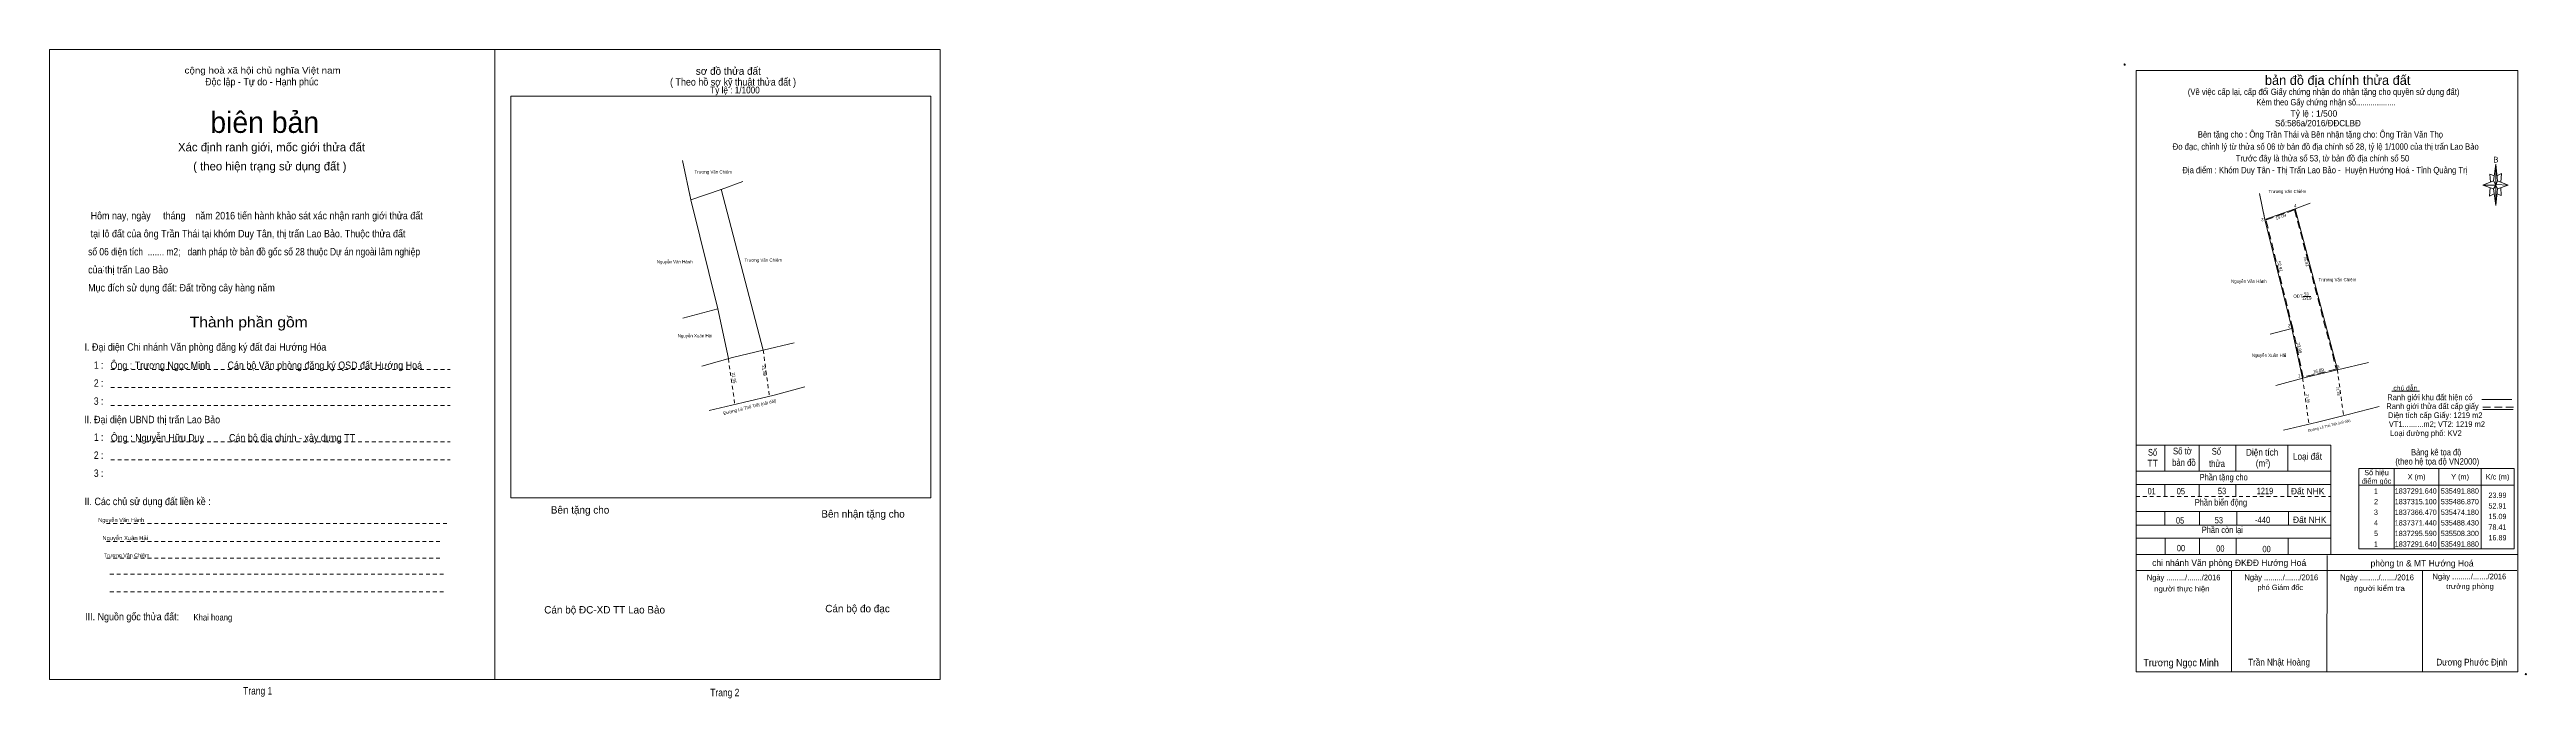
# Model space of a CAD drawing. Header units: metres. Extents: x 534429 to 535597, y 1837141 to 1837447.
import ezdxf
from ezdxf.enums import TextEntityAlignment as Align

# ---------------------------------------------------------------- set-up
doc = ezdxf.new("R2010")
doc.units = ezdxf.units.M
doc.header["$LTSCALE"] = 1.2
doc.header["$PDMODE"] = 32
doc.header["$PDSIZE"] = 0.6
doc.linetypes.add('MEDIUM_DASHED', pattern=[4.5, 3, -1.5])
doc.linetypes.add('SHORT_DASHED', pattern=[2.7, 1.5, -1.2])
for name, color, linetype, lineweight in [('1', 7, 'MEDIUM_DASHED', 13), ('10', 7, 'Continuous', 13), ('12', 7, 'Continuous', 13), ('17', 7, 'Continuous', 13), ('2', 7, 'SHORT_DASHED', 13), ('36', 7, 'Continuous', 13), ('5', 7, 'Continuous', 13), ('6', 7, 'Continuous', 13), ('63', 7, 'Continuous', 13)]:
    doc.layers.add(name, color=color, linetype=linetype, lineweight=lineweight)

msp = doc.modelspace()

# ---------------------------------------------------------------- linework, layer by layer
at = {"layer": '1'}
msp.add_lwpolyline([(535492.19, 1837292.12), (535487.26, 1837315.19), (535474.66, 1837366.21), (535488.15, 1837370.92), (535507.81, 1837295.88)], close=True, dxfattribs=at)
at = {"layer": '10'}
for p, q in [((534731.81, 1837375.68), (534727.9, 1837394.3)), ((534756.28, 1837384.4), (534746.06, 1837380.64)), ((534731.81, 1837375.68), (534731.14, 1837378.87)), ((534746.06, 1837380.64), (534731.81, 1837375.68)), ((534731.81, 1837375.68), (534744.5, 1837324.31)), ((534746.06, 1837380.65), (534746.06, 1837380.64)), ((534765.93, 1837304.8), (534746.06, 1837380.65)), ((535474.18, 1837366.47), (535471.63, 1837378.61)), ((535488.43, 1837371.43), (535474.18, 1837366.47)), ((535495.56, 1837374.05), (535488.43, 1837371.43)), ((535488.43, 1837371.44), (535488.43, 1837371.43)), ((535508.3, 1837295.59), (535488.43, 1837371.44)), ((535474.18, 1837366.47), (535473.51, 1837369.66)), ((535474.18, 1837366.47), (535486.87, 1837315.1)), ((534744.5, 1837324.31), (534728.05, 1837319.82)), ((534749.51, 1837300.85), (534744.5, 1837324.31)), ((535486.87, 1837315.1), (535476.62, 1837312.3)), ((535491.88, 1837291.64), (535486.87, 1837315.1))]:
    msp.add_line(p, q, dxfattribs=at)
at = {"layer": '12'}
for p, q in [((534744.5, 1837324.31), (534731.81, 1837375.68)), ((535486.87, 1837315.1), (535474.18, 1837366.47))]:
    msp.add_line(p, q, dxfattribs=at)
at = {"layer": '17'}
for p, q in [((535533.97, 1837285.47), (535547, 1837285.47)), ((535413.39, 1837260.05), (535505.23, 1837260.05)), ((535426.95, 1837260.05), (535426.95, 1837247.77)), ((535443.11, 1837260.05), (535443.11, 1837247.77)), ((535460.47, 1837260.05), (535460.47, 1837247.77)), ((535484.99, 1837260.05), (535484.99, 1837247.77)), ((535505.23, 1837260.05), (535505.23, 1837208.47)), ((535413.39, 1837247.77), (535505.23, 1837247.77)), ((535413.51, 1837241.53), (535505.23, 1837241.53)), ((535426.95, 1837241.53), (535426.95, 1837235.81)), ((535443.11, 1837241.53), (535443.11, 1837235.81)), ((535460.47, 1837241.53), (535460.47, 1837235.81)), ((535484.99, 1837241.53), (535484.99, 1837235.81)), ((535426.97, 1837228.81), (535426.97, 1837222.33)), ((535443.33, 1837228.81), (535443.33, 1837222.33)), ((535460.85, 1837228.81), (535460.85, 1837222.33)), ((535485.33, 1837228.81), (535485.33, 1837222.33)), ((535413.39, 1837216.17), (535505.23, 1837216.17)), ((535427.13, 1837216.17), (535427.13, 1837208.47)), ((535443.29, 1837216.17), (535443.29, 1837208.47)), ((535460.65, 1837216.17), (535460.65, 1837208.47)), ((535485.17, 1837216.17), (535485.17, 1837208.47))]:
    msp.add_line(p, q, dxfattribs=at)
at = {"layer": '17', "linetype": 'SHORT_DASHED'}
msp.add_lwpolyline([(535413.23, 1837235.81), (535413.39, 1837235.81), (535505.23, 1837235.81)], dxfattribs=at)
at = {"layer": '17'}
for points in [[(535413.29, 1837228.81), (535413.39, 1837228.81), (535505.23, 1837228.81)], [(535413.29, 1837222.33), (535413.39, 1837222.33), (535505.23, 1837222.33)], [(535503.39, 1837153.01), (535503.39, 1837153.07), (535503.43, 1837207.95)], [(535458.39, 1837153.05), (535458.39, 1837153.07), (535458.43, 1837200.87)], [(535548.39, 1837152.97), (535548.39, 1837153.07), (535548.43, 1837200.87)]]:
    msp.add_lwpolyline(points, dxfattribs=at)
at = {"layer": '2'}
for p, q in [((534458.27, 1837295.65), (534618.27, 1837295.65)), ((534458.27, 1837287.15), (534618.27, 1837287.15)), ((534458.27, 1837278.65), (534618.27, 1837278.65)), ((534458.27, 1837261.65), (534618.27, 1837261.65)), ((534458.27, 1837253.15), (534618.27, 1837253.15)), ((534456.17, 1837223.05), (534617.97, 1837223.05)), ((534456.17, 1837214.55), (534614.87, 1837214.55)), ((534456.17, 1837206.75), (534614.87, 1837206.75)), ((534457.87, 1837199.15), (534615.47, 1837199.15)), ((534457.87, 1837190.85), (534615.47, 1837190.85))]:
    msp.add_line(p, q, dxfattribs=at)
at = {"layer": '2', "linetype": 'Continuous'}
for points in [[(534429.37, 1837149.55), (534429.37, 1837446.55), (534639.37, 1837446.55), (534639.37, 1837149.55)], [(534849.37, 1837149.55), (534849.37, 1837446.55), (534639.37, 1837446.55), (534639.37, 1837149.55)], [(534646.97, 1837424.55), (534844.97, 1837424.55), (534844.97, 1837235.25), (534646.97, 1837235.25)]]:
    msp.add_lwpolyline(points, close=True, dxfattribs=at)
at = {"layer": '36'}
msp.add_line((535491.99, 1837330.15), (535495.75, 1837330.15), dxfattribs=at)
at = {"layer": '36', "linetype": 'SHORT_DASHED'}
for p, q in [((534765.93, 1837304.8), (534768.85, 1837283.12)), ((534749.51, 1837300.85), (534752.56, 1837279.11)), ((535491.88, 1837291.64), (535494.93, 1837269.9)), ((535508.3, 1837295.59), (535511.22, 1837273.91))]:
    msp.add_line(p, q, dxfattribs=at)
at = {"layer": '36'}
for points in [[(534780.59, 1837308.22), (534765.98, 1837304.81), (534751.39, 1837301.3), (534736.92, 1837297.33)], [(535522.96, 1837299.01), (535508.35, 1837295.6), (535493.76, 1837292.09), (535479.29, 1837288.12)], [(534785.6, 1837287.53), (534771.1, 1837283.67), (534756.54, 1837280.09), (534740.49, 1837276.3)], [(535527.97, 1837278.32), (535513.47, 1837274.46), (535498.91, 1837270.88), (535482.86, 1837267.09)]]:
    msp.add_lwpolyline(points, dxfattribs=at)
at = {"layer": '5'}
for p, q in [((535413.39, 1837153.07), (535413.39, 1837436.67)), ((535581.99, 1837384.67), (535582.99, 1837392.47)), ((535583.79, 1837384.67), (535588.79, 1837382.67)), ((535581.99, 1837380.87), (535576.99, 1837382.67)), ((535583.79, 1837380.87), (535582.99, 1837373.07)), ((535585.59, 1837377.67), (535583.59, 1837378.47)), ((535585.39, 1837381.47), (535585.59, 1837377.67))]:
    msp.add_line(p, q, dxfattribs=at)
for points in [[(535413.39, 1837436.67), (535593.39, 1837436.67), (535593.39, 1837153.07)], [(535582.99, 1837382.67), (535581.99, 1837384.67), (535576.99, 1837382.67)], [(535582.39, 1837387.07), (535580.19, 1837387.87), (535580.59, 1837384.07)], [(535583.59, 1837387.07), (535585.79, 1837388.07), (535585.39, 1837384.07)], [(535580.39, 1837381.47), (535579.99, 1837377.47), (535582.19, 1837378.47)], [(535582.99, 1837382.67), (535583.79, 1837380.87), (535588.79, 1837382.67)]]:
    msp.add_lwpolyline(points, dxfattribs=at)
for points in [[(535582.99, 1837382.67), (535576.99, 1837382.67), (535581.99, 1837384.67), (535583.79, 1837380.87), (535588.79, 1837382.67), (535582.99, 1837382.87)], [(535582.99, 1837392.47), (535583.79, 1837384.67), (535582.99, 1837382.67)], [(535582.99, 1837382.67), (535582.99, 1837373.07), (535581.99, 1837380.87)]]:
    msp.add_lwpolyline(points, close=True, dxfattribs=at)
msp.add_point((535407.99, 1837439.47), dxfattribs=at)
at = {"layer": '6'}
for p, q in [((535576.52, 1837281.51), (535590.66, 1837281.51)), ((535576.89, 1837276.83), (535591.15, 1837276.83)), ((535413.39, 1837208.47), (535593.39, 1837208.47)), ((535413.39, 1837200.87), (535592.99, 1837200.87)), ((535593.39, 1837153.07), (535413.39, 1837153.07))]:
    msp.add_line(p, q, dxfattribs=at)
at = {"layer": '6', "linetype": 'MEDIUM_DASHED'}
msp.add_line((535576.98, 1837277.94), (535591.47, 1837277.94), dxfattribs=at)
at = {"layer": '6'}
msp.add_point((535597.19, 1837152.07), dxfattribs=at)
at = {"layer": '63'}
for p, q in [((535535.17, 1837249.09), (535535.17, 1837211.09)), ((535556.17, 1837249.09), (535556.17, 1837211.09)), ((535576.17, 1837249.09), (535576.17, 1837211.09)), ((535518.37, 1837241.09), (535591.77, 1837241.09))]:
    msp.add_line(p, q, dxfattribs=at)
msp.add_lwpolyline([(535518.37, 1837249.09), (535591.77, 1837249.09), (535591.77, 1837211.09), (535518.37, 1837211.09)], close=True, dxfattribs=at)

# ---------------------------------------------------------------- texts
at = {"layer": '1', "width": 0.85}
msp.add_text('1219', height=1.5, dxfattribs=at).set_placement((535493.845, 1837328.49), align=Align.CENTER)
at = {"layer": '12', "width": 0.9}
for s, height, p in [('Trương Văn Chiêm', 1.5, (534742.385, 1837388.08)), ('Trương Văn Chiêm', 1.5, (535484.755, 1837378.87)), ('Trương Văn Chiêm', 1.5, (534765.955, 1837346.52)), ('Trương Văn Chiêm', 1.5, (535508.325, 1837337.31)), ('Nguyễn Xuân Hải', 1.5, (534733.72, 1837310.87)), ('Nguyễn Xuân Hải', 1.5, (535476.09, 1837301.66)), ('Nguyễn Xuân Hải', 1.996, (534465.045, 1837215.24)), ('Trương Văn Chiêm', 1.815, (534465.745, 1837207.2))]:
    msp.add_text(s, height=height, dxfattribs=at).set_placement(p, align=Align.CENTER)
at = {"layer": '17'}
for s, height, width, p in [('Số', 3.2, 0.8, (535421.155, 1837255.05)), ('Số tờ', 3.2, 0.85, (535435.215, 1837255.65)), ('Số', 3.2, 0.8, (535451.275, 1837255.53)), ('Diện tích', 3.2, 0.9, (535472.84, 1837255.05)), ('Loại đất', 3.2, 0.9, (535494.245, 1837253.13)), ('TT', 3.2, 0.95, (535421.215, 1837249.93)), ('bản đồ', 3.2, 0.85, (535435.935, 1837250.25)), ('Phần tặng cho', 3, 0.85, (535454.715, 1837243.41)), ('thửa', 3.2, 0.85, (535451.535, 1837249.73)), ('(m )', 3.2, 0.9, (535473.26, 1837249.89)), ('2', 1.77, 0.8, (535474.97, 1837251.49)), ('01', 3, 0.75, (535420.73, 1837236.83)), ('05', 3, 0.8, (535434.5, 1837236.81)), ('Phần biến động', 3, 0.85, (535453.395, 1837231.57)), ('53', 3, 0.8, (535453.915, 1837236.91)), ('1219', 3, 0.85, (535474.16, 1837236.91)), ('05', 3, 0.8, (535434.13, 1837223.05)), ('Phần còn lại', 3, 0.85, (535454.065, 1837218.61)), ('53', 3, 0.8, (535452.435, 1837223.15)), ('-440', 3, 0.9, (535473.055, 1837223.31)), ('00', 3, 0.85, (535434.56, 1837209.99)), ('00', 3, 0.85, (535453.12, 1837209.77)), ('00', 3, 0.85, (535474.94, 1837209.55))]:
    msp.add_text(s, height=height, dxfattribs=dict(at, width=width)).set_placement(p, align=Align.CENTER)
for p in [(535494.31, 1837236.83), (535495.27, 1837223.33)]:
    msp.add_text('Đất NHK', height=3, dxfattribs=at).set_placement(p, align=Align.CENTER)
at = {"layer": '2'}
for s, height, width, p in [('cộng hoà xã hội chủ nghĩa Việt nam', 3, 1.15, (534529.855, 1837435.25)), ('Độc lập - Tự do - Hạnh phúc', 3.5, 0.9, (534529.45, 1837429.65)), ('( Theo hồ sơ kỹ thuật thửa đất )', 3.5, 0.9, (534751.725, 1837429.55)), ('Thành phần gồm', 5, 1.1, (534523.305, 1837315.55)), ('Trang 1', 3.5, 0.85, (534527.54, 1837142.45)), ('Trang 2', 3.5, 0.85, (534747.825, 1837141.65))]:
    msp.add_text(s, height=height, dxfattribs=dict(at, width=width)).set_placement(p, align=Align.CENTER)
for s, p in [('sơ đồ thửa đất', (534734.17, 1837434.65)), ('Bên tặng cho', (534665.77, 1837227.75)), ('Bên nhận tặng cho', (534793.37, 1837225.85)), ('Cán bộ ĐC-XD TT Lao Bảo', (534662.67, 1837180.65)), ('Cán bộ đo đạc', (534795.19, 1837181.23))]:
    msp.add_text(s, height=3.5, dxfattribs=at).set_placement(p)
for s, height, p in [('biên bản', 10, (534530.85, 1837407.25)), ('Xác định ranh giới, mốc giới thửa đất', 4, (534534.065, 1837398.55)), ('( theo hiện trạng sử dụng đất )', 4, (534533.255, 1837389.55))]:
    msp.add_text(s, height=height, dxfattribs=at).set_placement(p, align=Align.CENTER)
for s, height, width, p in [('Tỷ lệ : 1/1000', 3.2, 0.9, (534740.97, 1837425.85)), (' tại lô đất của ông Trần Thái tại khóm Duy Tân, thị trấn Lao Bảo. Thuộc thửa đất ', 3.5, 0.9, (534447.57, 1837358)), (' Hôm nay, ngày     tháng    năm 2016 tiến hành khảo sát xác nhận ranh giới thửa đất', 3.5, 0.9, (534447.57, 1837366.5)), ('số 06 diện tích  ....... m2;   danh pháp tờ bản đồ gốc số 28 thuộc Dự án ngoài lâm nghiệp ', 3.5, 0.85, (534447.57, 1837349.5)), ('của thị trấn Lao Bảo', 3.5, 0.9, (534447.57, 1837341)), ('Mục đích sử dụng đất: Đất trồng cây hàng năm', 3.5, 0.9, (534447.57, 1837332.5)), (': : ', 3.2, 0.85, (534454.37, 1837342.05)), ('I. Đại diện Chi nhánh Văn phòng đăng ký đất đai Hướng Hóa', 3.5, 0.9, (534445.87, 1837304.55)), ('    2 : ', 3.5, 0.85, (534445.87, 1837287.55)), ('    1 : ', 3.5, 0.85, (534445.87, 1837296.05)), ('Ông : Trương Ngọc Minh       Cán bộ Văn phòng đăng ký QSD đất Hướng Hoá', 3.5, 0.9, (534458.07, 1837295.95)), ('    3 :     ', 3.5, 0.85, (534445.87, 1837279.05)), ('II. Đại diện UBND thị trấn Lao Bảo', 3.5, 0.9, (534445.67, 1837270.35)), ('Ông : Nguyễn Hữu Duy          Cán bộ địa chính - xây dựng TT', 3.5, 0.9, (534458.27, 1837261.75)), ('    2 : ', 3.5, 0.85, (534445.87, 1837253.55)), ('    1 : ', 3.5, 0.85, (534445.87, 1837262.05)), ('    3 : ', 3.5, 0.85, (534445.87, 1837245.05)), ('II. Các chủ sử dụng đất liền kề :', 3.5, 0.9, (534445.87, 1837231.75)), ('III. Nguồn gốc thửa đất:', 3.5, 0.9, (534446.17, 1837177.45)), ('Khai hoang', 3, 0.9, (534497.27, 1837177.35))]:
    msp.add_text(s, height=height, dxfattribs=dict(at, width=width)).set_placement(p)
at = {"layer": '36'}
for s, height, width, p in [('Nguyễn Văn Hành', 1.5, 0.9, (534732.62, 1837345.76)), ('Nguyễn Văn Hành', 1.5, 0.9, (535474.99, 1837336.55)), ('ODT', 1.5, 0.95, (535491.93, 1837329.52)), ('53', 1.5, 0.8, (535494.79, 1837330.53)), ('Nguyễn Văn Hành', 1.933, 0.9, (534474.02, 1837223.76))]:
    msp.add_text(s, height=height, dxfattribs=dict(at, width=width)).set_placement(p, align=Align.RIGHT)
for s, height, rotation, width, p in [('21.95', 1.5, 277.986, 0.9, (534751.817, 1837289.068)), ('21.88', 1.5, 277.671, 0.9, (534766.013, 1837292.49)), ('Đường Lê Thế Tiết (nối dài)', 1.5, 13.814, 0.95, (534772.262, 1837280.353)), ('21.95', 1.2, 277.986, 0.9, (535494.181, 1837279.907)), ('21.88', 1.2, 277.671, 0.9, (535508.372, 1837283.33)), ('Đường Lê Thế Tiết (nối dài)', 1.2, 13.814, 0.95, (535514.553, 1837271.129))]:
    msp.add_text(s, height=height, rotation=rotation, dxfattribs=dict(at, width=width)).set_placement(p, align=Align.RIGHT)
at = {"layer": '5'}
for s, height, p in [('bản đồ địa chính thửa đất', 4.5, (535508.455, 1837429.87)), ('Tỷ lệ : 1/500', 3, (535497.23, 1837414.89))]:
    msp.add_text(s, height=height, dxfattribs=at).set_placement(p, align=Align.CENTER)
for s, height, width, p in [('(Về việc cấp lại, cấp đổi Giấy chứng nhận do nhận tặng cho quyền sử dụng đất)', 3, 0.9, (535501.825, 1837425.13)), ('Kèm theo Gấy chứng nhận số...................', 3, 0.85, (535502.93, 1837420.23)), ('Bên tặng cho : Ông Trần Thái và Bên nhận tặng cho: Ông Trần Văn Thọ', 3, 0.9, (535500.315, 1837405.03)), ('Số:586a/2016/ĐĐCLBĐ', 3, 0.95, (535499.145, 1837410.35)), ('Đo đạc, chỉnh lý từ thửa số 06 tờ bản đồ địa chính số 28, tỷ lệ 1/1000 của thị trấn Lao Bảo', 3, 0.9, (535502.83, 1837399.31)), ('Trước đây là thửa số 53, tờ bản đồ địa chính số 50', 3, 0.9, (535501.28, 1837393.79)), ('B', 2.755, 0.75, (535583.09, 1837393.27)), ('Địa điểm : Khóm Duy Tân - Thị Trấn Lao Bảo -  Huyện Hướng Hoá - Tỉnh Quảng Trị ', 3, 0.9, (535502.93, 1837388.23))]:
    msp.add_text(s, height=height, dxfattribs=dict(at, width=width)).set_placement(p, align=Align.CENTER)
at = {"layer": '6'}
for s, height, width, p in [('Ranh giới thửa đất cấp giấy', 2.7, 0.9, (535553.185, 1837277.06)), ('Ranh giới khu đất hiện có ', 2.7, 0.9, (535552.45, 1837281.22)), ('chú dẫn', 2.25, 1.05, (535540.37, 1837285.81)), ('Diện tích cấp Giấy: 1219 m2', 2.7, 0.9, (535554.48, 1837272.79)), ('VT1..........m2; VT2: 1219 m2', 2.7, 0.9, (535555.265, 1837268.6)), ('Loại đường phố: KV2', 2.7, 0.9, (535550.085, 1837264.32)), ('Bảng kê tọa độ ', 3, 0.85, (535555.43, 1837255.2)), ('(theo hệ tọa độ VN2000)', 3, 0.9, (535555.42, 1837250.88)), ('Ngày ........./......./2016', 2.7, 0.9, (535435.81, 1837196.27)), ('Ngày ........./......./2016', 2.7, 0.9, (535481.89, 1837196.35)), ('Ngày ........./......./2016', 2.7, 0.9, (535527.03, 1837196.35)), ('Ngày ........./......./2016', 2.7, 0.9, (535570.57, 1837196.75)), ('người thực hiện', 2.5, 1.1, (535434.97, 1837191.05)), ('người kiểm tra', 2.5, 1.1, (535528.165, 1837191.3)), (' trưởng phòng', 2.5, 1.1, (535570.36, 1837192.19)), ('Trương Ngọc Minh', 3.5, 0.9, (535434.605, 1837155.75)), ('Trần Nhật Hoàng', 3.16, 0.9, (535480.84, 1837156.13)), ('Dương Phước Định', 3.16, 0.9, (535571.795, 1837156.13))]:
    msp.add_text(s, height=height, dxfattribs=dict(at, width=width)).set_placement(p, align=Align.CENTER)
for s, height, p in [('chi nhánh Văn phòng ĐKĐĐ Hướng Hoá', 3, (535457.275, 1837203.07)), ('phòng tn & MT Hướng Hoá', 3, (535548.25, 1837202.83)), ('phó Giám đốc', 2.5, (535481.39, 1837191.69))]:
    msp.add_text(s, height=height, dxfattribs=at).set_placement(p, align=Align.CENTER)
at = {"layer": '63'}
for s, height, width, p in [(' 4', 1.5, 0.85, (535489, 1837372.15)), (' 3', 1.5, 0.8, (535473.47, 1837365.63)), (' 2', 1.5, 0.85, (535486.15, 1837315.63)), (' 1', 1.5, 0.75, (535490.75, 1837292.06)), (' 5', 1.5, 0.8, (535509.29, 1837296.3)), ('52.91', 2.5, 0.85, (535588.07, 1837230.15)), ('23.99', 2.5, 0.85, (535588.07, 1837235.15)), ('78.41', 2.5, 0.85, (535588.07, 1837220.15)), ('15.09', 2.5, 0.85, (535588.07, 1837225.15)), ('16.89', 2.5, 0.85, (535588.07, 1837215.15))]:
    msp.add_text(s, height=height, dxfattribs=dict(at, width=width)).set_placement(p, align=Align.RIGHT)
msp.add_text('15.09', height=1.5, rotation=19.227, dxfattribs=at).set_placement((535481.838, 1837367.081), align=Align.CENTER)
for s, rotation, width, p in [('78.41', 284.68, 0.9, (535492.92, 1837346.575)), ('52.91', 283.876, 0.9, (535480.556, 1837344.13)), ('23.99', 282.055, 0.9, (535489.627, 1837305.732)), ('16.89', 13.526, 0.95, (535499.565, 1837294.37))]:
    msp.add_text(s, height=1.5, rotation=rotation, dxfattribs=dict(at, width=width)).set_placement(p, align=Align.CENTER)
for s, width, p in [('điểm góc', 0.9, (535526.78, 1837241.85)), ('Số hiệu', 0.85, (535526.78, 1837245.85)), ('X (m)', 0.95, (535545.67, 1837243.85)), ('Y (m)', 0.95, (535566.185, 1837243.85)), ('K/c (m)', 0.95, (535583.86, 1837243.85)), (' 2', 0.85, (535526.08, 1837232.15)), (' 1', 0.75, (535526.065, 1837237.15)), ('1837291.640', 0.85, (535545.27, 1837237.15)), ('1837315.100', 0.85, (535545.27, 1837232.15)), ('535491.880', 0.85, (535566.075, 1837237.15)), ('535486.870', 0.85, (535566.075, 1837232.15)), (' 4', 0.85, (535526.065, 1837222.15)), (' 3', 0.8, (535526.06, 1837227.15)), (' 5', 0.8, (535526.08, 1837217.15)), ('1837366.470', 0.85, (535545.27, 1837227.15)), ('1837371.440', 0.85, (535545.27, 1837222.15)), ('1837295.590', 0.85, (535545.27, 1837217.15)), ('535474.180', 0.85, (535566.075, 1837227.15)), ('535488.430', 0.85, (535566.075, 1837222.15)), ('535508.300', 0.85, (535566.075, 1837217.15)), (' 1', 0.75, (535526.065, 1837212.15)), ('1837291.640', 0.85, (535545.27, 1837212.15)), ('535491.880', 0.85, (535566.075, 1837212.15))]:
    msp.add_text(s, height=2.5, dxfattribs=dict(at, width=width)).set_placement(p, align=Align.CENTER)

doc.saveas('drawing.dxf')
